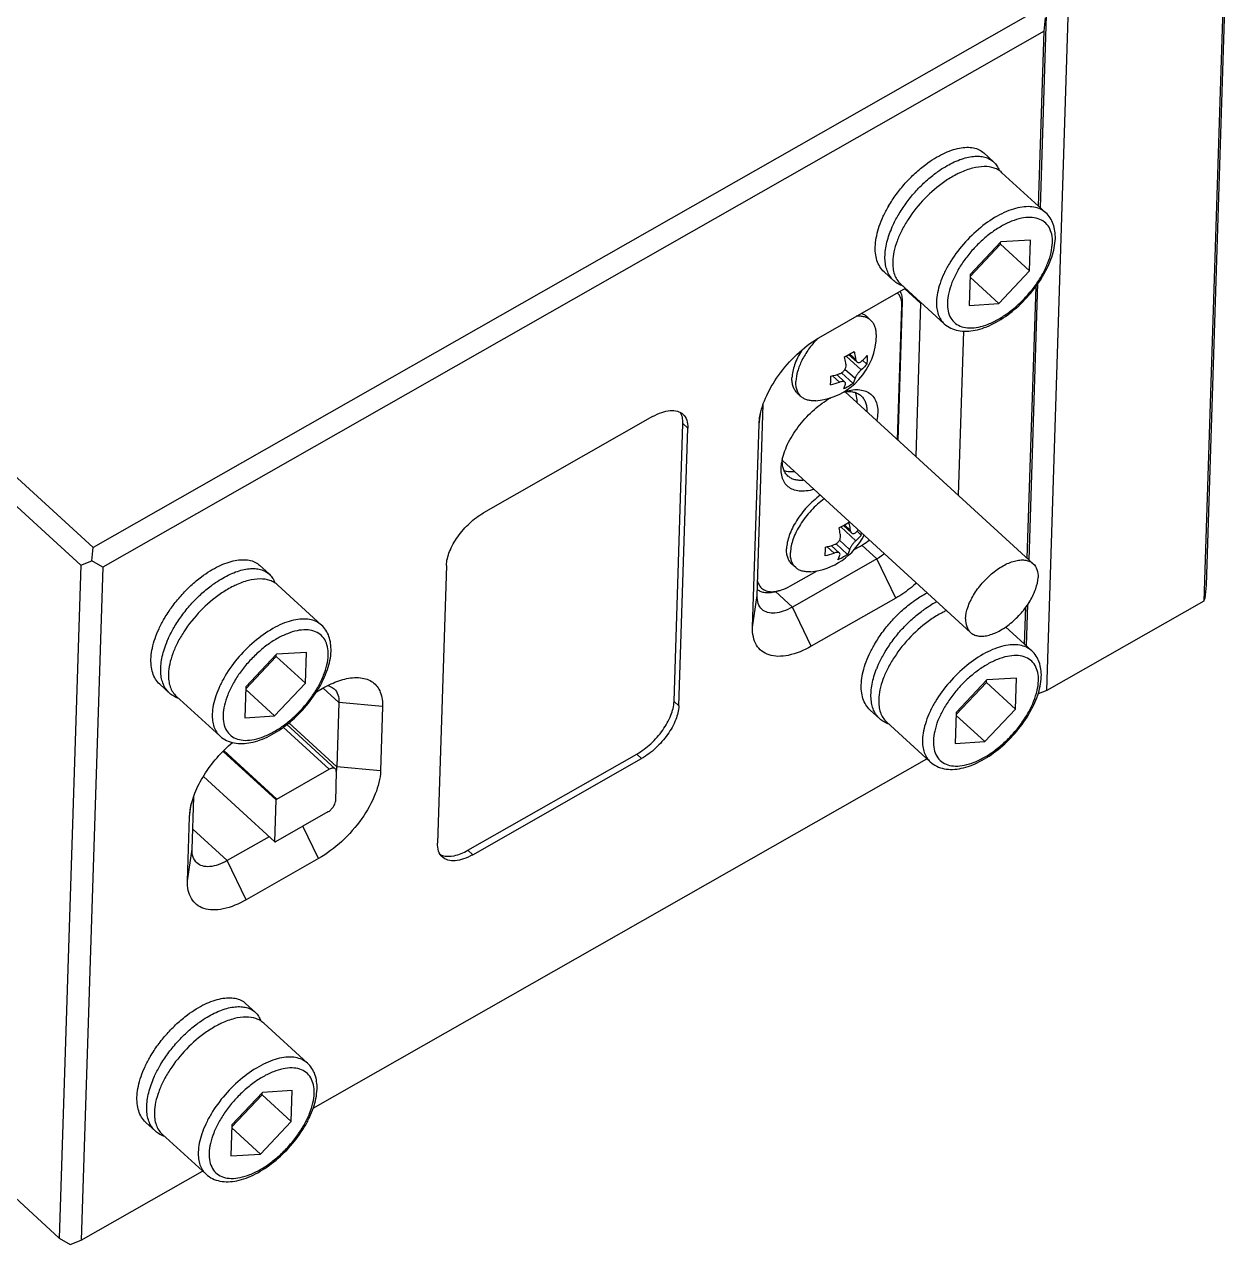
# Model space of a CAD drawing. Header units: millimetres. Extents: x 0 to 549, y 0 to 190.
# Drawn here: x 397.07 to 416.47, y 68.35 to 88.02 of the extents above; entities that cross this region are included whole.
import ezdxf

# ---------------------------------------------------------------- set-up
doc = ezdxf.new("R2010")
doc.units = ezdxf.units.MM
doc.layers.add('02___PRT_ALL_AXES', color=7, linetype='Continuous')

msp = doc.modelspace()

# ---------------------------------------------------------------- linework, layer by layer
at = {"color": 7, "linetype": 'Continuous'}
for p, q in [((416.469, 89.826), (416.122, 78.977)), ((416.431, 89.572), (416.084, 78.722)), ((413.361, 88.226), (398.184, 79.586)), ((413.451, 85.062), (413.55, 88.164)), ((413.512, 87.91), (413.534, 88.123)), ((413.554, 77.282), (413.901, 88.132)), ((413.512, 87.91), (398.336, 79.27)), ((413.422, 85.088), (413.512, 87.91)), ((391.046, 86.112), (398.184, 79.586)), ((412.697, 85.801), (412.541, 85.945)), ((390.846, 85.829), (397.984, 79.303)), ((412.319, 83.956), (412.807, 84.474)), ((412.815, 84.512), (412.32, 83.987)), ((412.807, 84.474), (412.808, 84.505)), ((413.277, 84.043), (412.807, 84.474)), ((413.293, 84.54), (412.815, 84.512)), ((413.277, 84.043), (413.293, 84.54)), ((410.932, 84.028), (411.089, 83.885)), ((412.32, 83.987), (412.304, 83.489)), ((412.783, 83.518), (413.277, 84.043)), ((412.783, 83.518), (412.319, 83.942)), ((413.24, 79.412), (413.381, 83.794)), ((413.269, 79.386), (413.412, 83.84)), ((409.916, 82.989), (411.278, 83.764)), ((411.521, 83.522), (411.265, 83.756)), ((411.15, 81.324), (411.219, 83.482)), ((411.157, 81.317), (411.228, 83.545)), ((411.219, 83.482), (411.228, 83.545)), ((411.521, 83.522), (411.442, 81.056)), ((411.543, 83.52), (411.521, 83.522)), ((412.304, 83.489), (412.783, 83.518)), ((412.211, 83.073), (412.127, 80.43)), ((410.563, 82.45), (410.32, 82.672)), ((410.493, 82.576), (410.363, 82.694)), ((410.473, 82.619), (410.38, 82.704)), ((410.585, 82.604), (410.652, 82.542)), ((410.245, 82.402), (410.432, 82.231)), ((410.463, 82.309), (410.301, 82.457)), ((410.213, 82.251), (410.1, 82.354)), ((410.301, 82.251), (410.168, 82.372)), ((408.887, 78.81), (408.985, 81.89)), ((407.201, 81.696), (404.477, 80.146)), ((408.916, 81.574), (408.946, 81.779)), ((408.916, 81.574), (408.926, 81.679)), ((407.546, 77.106), (407.689, 81.584)), ((407.625, 77.035), (407.768, 81.512)), ((407.768, 81.512), (407.689, 81.584)), ((408.811, 78.302), (408.916, 81.574)), ((410.475, 79.695), (410.232, 79.917)), ((410.404, 79.821), (410.275, 79.939)), ((410.385, 79.863), (410.292, 79.949)), ((410.497, 79.848), (410.564, 79.787)), ((410.157, 79.646), (410.344, 79.475)), ((410.375, 79.553), (410.213, 79.702)), ((398.163, 79.373), (398.184, 79.586)), ((410.125, 79.495), (410.012, 79.599)), ((410.213, 79.496), (410.08, 79.617)), ((410.449, 79.552), (410.55, 79.61)), ((410.816, 79.401), (410.572, 79.624)), ((397.984, 79.303), (397.637, 68.454)), ((397.984, 79.303), (398.163, 79.373)), ((398.336, 79.27), (397.988, 68.421)), ((398.336, 79.27), (398.163, 79.373)), ((401.023, 79.155), (400.866, 79.299)), ((403.876, 79.297), (403.733, 74.819)), ((410.816, 79.401), (409.454, 78.626)), ((411.119, 78.77), (410.816, 79.401)), ((409.422, 78.967), (409.852, 79.212)), ((409.231, 78.888), (409.174, 78.874)), ((409.454, 78.626), (409.18, 78.876)), ((416.122, 78.977), (416.1, 78.763)), ((408.811, 78.302), (408.887, 78.81)), ((411.119, 78.77), (409.757, 77.995)), ((413.225, 78.001), (413.246, 78.668)), ((416.084, 78.722), (413.554, 77.282)), ((416.084, 78.722), (416.1, 78.763)), ((409.757, 77.995), (409.454, 78.626)), ((413.196, 78.027), (413.215, 78.623)), ((401.619, 77.894), (401.14, 77.866)), ((401.603, 77.397), (401.619, 77.894)), ((400.645, 77.309), (401.132, 77.827)), ((401.14, 77.866), (400.646, 77.34)), ((401.132, 77.827), (401.133, 77.858)), ((401.603, 77.397), (401.132, 77.827)), ((399.258, 77.382), (399.414, 77.238)), ((400.646, 77.34), (400.63, 76.843)), ((401.108, 76.872), (400.644, 77.296)), ((401.108, 76.872), (401.603, 77.397)), ((401.781, 77.258), (401.903, 77.328)), ((402.145, 77.086), (401.889, 77.32)), ((412.093, 76.895), (412.581, 77.413)), ((412.589, 77.451), (412.094, 76.926)), ((412.581, 77.413), (412.582, 77.444)), ((413.051, 76.983), (412.581, 77.413)), ((413.067, 77.48), (412.589, 77.451)), ((413.051, 76.983), (413.067, 77.48)), ((407.625, 77.035), (407.546, 77.106)), ((413.554, 77.282), (413.413, 77.227)), ((402.145, 77.086), (402.112, 76.053)), ((402.848, 77.021), (402.145, 77.086)), ((402.848, 77.021), (402.815, 75.987)), ((410.706, 76.967), (410.863, 76.824)), ((412.094, 76.926), (412.078, 76.429)), ((412.557, 76.457), (413.051, 76.983)), ((400.63, 76.843), (401.108, 76.872)), ((401.306, 76.734), (402.086, 76.02)), ((402.112, 76.053), (401.338, 76.761)), ((412.557, 76.457), (412.093, 76.881)), ((401.247, 76.691), (401.989, 76.013)), ((400.288, 76.312), (401.142, 75.531)), ((412.078, 76.429), (412.557, 76.457)), ((400.276, 76.3), (401.132, 75.517)), ((401.731, 70.551), (411.621, 76.182)), ((404.222, 74.707), (406.946, 76.257)), ((404.3, 74.635), (407.024, 76.186)), ((407.024, 76.186), (406.946, 76.257)), ((401.142, 75.531), (401.989, 76.013)), ((402.102, 75.976), (402.087, 75.494)), ((402.815, 75.987), (402.112, 76.053)), ((401.109, 74.844), (399.959, 75.896)), ((401.111, 74.845), (399.96, 75.897)), ((399.777, 74.724), (399.804, 75.565)), ((401.111, 74.845), (401.132, 75.517)), ((399.735, 75.248), (399.765, 75.453)), ((399.735, 75.248), (399.745, 75.353)), ((401.966, 75.324), (401.12, 74.842)), ((399.702, 74.215), (399.735, 75.248)), ((397.637, 68.454), (390.499, 74.98)), ((400.345, 74.539), (399.788, 75.048)), ((401.815, 74.573), (401.564, 75.095)), ((401.021, 74.924), (400.345, 74.539)), ((401.118, 74.841), (401.12, 74.842)), ((399.702, 74.215), (399.777, 74.724)), ((400.647, 73.908), (400.345, 74.539)), ((401.815, 74.573), (400.647, 73.908)), ((404.3, 74.635), (404.222, 74.707)), ((400.797, 72.094), (400.64, 72.238)), ((400.914, 70.805), (400.42, 70.28)), ((400.906, 70.767), (400.907, 70.798)), ((401.393, 70.834), (400.914, 70.805)), ((401.377, 70.336), (401.393, 70.834)), ((400.419, 70.249), (400.906, 70.767)), ((401.377, 70.336), (400.906, 70.767)), ((399.032, 70.321), (399.189, 70.178)), ((400.42, 70.28), (400.404, 69.783)), ((400.882, 69.811), (400.418, 70.235)), ((400.882, 69.811), (401.377, 70.336)), ((400.404, 69.783), (400.882, 69.811)), ((397.988, 68.421), (399.946, 69.536)), ((397.637, 68.454), (397.81, 68.351)), ((397.81, 68.351), (397.988, 68.421))]:
    msp.add_line(p, q, dxfattribs=at)
for centre, radius, start, end in [((412.808, 84.036), 2.087, 149.7409, 149.8691), ((412.965, 83.893), 2.087, 149.7409, 149.8691), ((412.58, 84.08), 1.659, 157.7548, 158.3463), ((411.078, 83.537), 0.443, 358.1484, 1.0257), ((409.789, 83.469), 1.29, 282.5247, 289.1993), ((409.788, 83.625), 1.309, 282.571, 289.1529), ((410.102, 80.826), 0.831, 167.3378, 171.2745), ((409.923, 80.463), 0.841, 311.443, 315.0272), ((409.948, 79.869), 0.622, 352.379, 355.7328), ((409.701, 80.714), 1.29, 282.5247, 289.1993), ((409.7, 80.869), 1.309, 282.571, 289.1529), ((412.511, 77.294), 1.595, 117.1803, 120.8589), ((401.133, 77.39), 2.087, 149.7409, 149.8691), ((401.29, 77.247), 2.087, 149.7409, 149.8691), ((400.906, 77.434), 1.659, 157.7548, 158.3463), ((412.582, 76.975), 2.087, 149.7409, 149.8691), ((412.739, 76.832), 2.087, 149.7409, 149.8691), ((412.354, 77.019), 1.659, 157.7548, 158.3463), ((401.51, 76.082), 0.604, 350.1789, 351.1875), ((401.551, 76.076), 0.562, 351.1628, 354.2203), ((401.617, 76.069), 0.495, 354.203, 358.1208), ((400.907, 70.329), 2.087, 149.7409, 149.8691), ((401.064, 70.186), 2.087, 149.7409, 149.8691), ((400.68, 70.373), 1.659, 157.7548, 158.3463)]:
    msp.add_arc(centre, radius, start, end, dxfattribs=at)
for points, knots in [([(411.604, 85.761), (411.649, 85.795), (411.739, 85.856), (411.877, 85.932), (412.011, 85.989), (412.14, 86.025), (412.26, 86.039), (412.369, 86.032), (412.464, 86.001), (412.518, 85.965), (412.541, 85.945)], [0, 0, 0, 0, 0.164259, 0.318723, 0.46162, 0.591808, 0.709025, 0.814198, 0.909799, 1, 1, 1, 1]), ([(411.005, 85.088), (411.043, 85.153), (411.126, 85.28), (411.27, 85.458), (411.429, 85.62), (411.545, 85.717), (411.604, 85.761)], [0, 0, 0, 0, 0.249292, 0.503169, 0.755454, 1, 1, 1, 1]), ([(411.919, 85.724), (411.994, 85.768), (412.107, 85.825), (412.262, 85.873), (412.367, 85.892), (412.466, 85.894), (412.555, 85.881), (412.633, 85.85), (412.678, 85.819), (412.697, 85.801)], [0, 0, 0, 0, 0.313349, 0.453571, 0.582025, 0.69906, 0.805956, 0.905102, 1, 1, 1, 1]), ([(412.697, 85.801), (412.718, 85.783), (412.754, 85.739), (412.778, 85.688), (412.788, 85.661)], [0, 0, 0, 0, 0.488237, 1, 1, 1, 1]), ([(411.162, 84.945), (411.2, 85.01), (411.283, 85.137), (411.427, 85.315), (411.586, 85.477), (411.702, 85.573), (411.761, 85.618)], [0, 0, 0, 0, 0.249292, 0.503169, 0.755454, 1, 1, 1, 1]), ([(411.761, 85.618), (411.774, 85.627), (411.825, 85.665), (411.878, 85.7), (411.919, 85.724)], [0, 0, 0, 0, 0.255706, 1, 1, 1, 1]), ([(410.932, 84.028), (410.906, 84.052), (410.859, 84.109), (410.812, 84.214), (410.788, 84.335), (410.788, 84.47), (410.81, 84.616), (410.853, 84.769), (410.918, 84.928), (410.972, 85.032), (411.002, 85.084)], [0, 0, 0, 0, 0.094029, 0.192871, 0.30029, 0.418533, 0.5484, 0.689533, 0.840693, 1, 1, 1, 1]), ([(413.538, 84.982), (413.513, 85.005), (413.452, 85.045), (413.343, 85.077), (413.219, 85.083), (413.083, 85.063), (412.938, 85.017), (412.731, 84.922), (412.476, 84.748), (412.203, 84.482), (412.013, 84.223), (411.897, 84.006), (411.832, 83.848), (411.791, 83.697), (411.778, 83.597), (411.777, 83.549)], [0, 0, 0, 0, 0.040308, 0.083187, 0.13056, 0.183466, 0.242168, 0.306333, 0.44755, 0.598218, 0.74718, 0.817652, 0.883812, 0.944767, 1, 1, 1, 1]), ([(413.692, 84.565), (413.693, 84.605), (413.689, 84.684), (413.663, 84.798), (413.614, 84.9), (413.565, 84.957), (413.538, 84.982)], [0, 0, 0, 0, 0.264527, 0.516323, 0.760032, 1, 1, 1, 1]), ([(411.044, 84.708), (411.052, 84.728), (411.087, 84.807), (411.126, 84.884), (411.159, 84.94)], [0, 0, 0, 0, 0.243317, 1, 1, 1, 1]), ([(413.645, 84.497), (413.647, 84.543), (413.641, 84.63), (413.598, 84.748), (413.52, 84.838), (413.412, 84.893), (413.283, 84.911), (413.137, 84.895), (412.98, 84.845), (412.816, 84.765), (412.652, 84.657), (412.493, 84.524), (412.346, 84.373), (412.215, 84.208), (412.107, 84.036), (412.024, 83.863), (411.97, 83.696), (411.954, 83.585), (411.952, 83.533)], [0, 0, 0, 0, 0.051525, 0.096997, 0.13928, 0.182372, 0.229963, 0.284273, 0.34597, 0.414567, 0.488795, 0.566876, 0.64673, 0.726151, 0.80296, 0.875175, 0.941187, 1, 1, 1, 1]), ([(411.089, 83.885), (411.068, 83.904), (411.029, 83.948), (410.986, 84.027), (410.958, 84.118), (410.944, 84.219), (410.946, 84.329), (410.968, 84.49), (411.006, 84.612), (411.038, 84.692)], [0, 0, 0, 0, 0.10001, 0.203415, 0.313101, 0.431147, 0.558767, 0.696397, 1, 1, 1, 1]), ([(411.902, 83.192), (411.933, 83.164), (412.004, 83.116), (412.128, 83.076), (412.263, 83.067), (412.405, 83.085), (412.552, 83.128), (412.757, 83.219), (413.007, 83.386), (413.273, 83.643), (413.458, 83.893), (413.572, 84.105), (413.654, 84.306), (413.688, 84.463), (413.692, 84.565)], [0, 0, 0, 0, 0.048137, 0.09728, 0.148574, 0.203171, 0.2618, 0.324643, 0.461086, 0.60595, 0.749589, 0.818039, 0.882931, 1, 1, 1, 1]), ([(411.952, 83.533), (411.951, 83.487), (411.957, 83.4), (412, 83.282), (412.078, 83.192), (412.185, 83.137), (412.315, 83.119), (412.46, 83.135), (412.617, 83.184), (412.781, 83.265), (412.945, 83.373), (413.104, 83.506), (413.251, 83.657), (413.382, 83.822), (413.491, 83.994), (413.573, 84.167), (413.627, 84.334), (413.643, 84.445), (413.645, 84.497)], [0, 0, 0, 0, 0.051525, 0.096997, 0.13928, 0.182372, 0.229963, 0.284273, 0.34597, 0.414567, 0.488795, 0.566876, 0.64673, 0.726151, 0.80296, 0.875175, 0.941187, 1, 1, 1, 1]), ([(411.236, 83.799), (411.209, 83.808), (411.156, 83.832), (411.11, 83.866), (411.089, 83.885)], [0, 0, 0, 0, 0.508075, 1, 1, 1, 1]), ([(411.219, 83.482), (411.219, 83.503), (411.218, 83.543), (411.205, 83.601), (411.182, 83.651), (411.159, 83.678), (411.147, 83.69)], [0, 0, 0, 0, 0.280589, 0.536802, 0.773823, 1, 1, 1, 1]), ([(411.228, 83.545), (411.229, 83.576), (411.225, 83.635), (411.206, 83.692), (411.193, 83.716)], [0, 0, 0, 0, 0.529953, 1, 1, 1, 1]), ([(411.777, 83.549), (411.775, 83.513), (411.778, 83.443), (411.801, 83.344), (411.841, 83.259), (411.88, 83.212), (411.902, 83.192)], [0, 0, 0, 0, 0.28084, 0.536925, 0.77377, 1, 1, 1, 1]), ([(408.926, 81.679), (408.945, 81.802), (409.034, 82.06), (409.256, 82.417), (409.554, 82.741), (409.792, 82.918), (409.916, 82.989)], [0, 0, 0, 0, 0.221675, 0.477333, 0.745106, 1, 1, 1, 1]), ([(410.293, 82.659), (410.307, 82.665), (410.361, 82.691), (410.412, 82.722), (410.449, 82.747)], [0, 0, 0, 0, 0.255542, 1, 1, 1, 1]), ([(410.318, 82.53), (410.316, 82.54), (410.31, 82.584), (410.301, 82.626), (410.293, 82.659)], [0, 0, 0, 0, 0.242309, 1, 1, 1, 1]), ([(410.449, 82.747), (410.451, 82.736), (410.461, 82.694), (410.469, 82.651), (410.473, 82.619)], [0, 0, 0, 0, 0.257557, 1, 1, 1, 1]), ([(410.473, 82.619), (410.474, 82.614), (410.477, 82.599), (410.484, 82.584), (410.493, 82.576)], [0, 0, 0, 0, 0.284194, 1, 1, 1, 1]), ([(410.568, 82.588), (410.576, 82.595), (410.607, 82.624), (410.637, 82.655), (410.657, 82.68)], [0, 0, 0, 0, 0.254623, 1, 1, 1, 1]), ([(410.658, 82.608), (410.658, 82.602), (410.657, 82.58), (410.655, 82.558), (410.652, 82.542)], [0, 0, 0, 0, 0.257921, 1, 1, 1, 1]), ([(410.657, 82.68), (410.657, 82.674), (410.658, 82.65), (410.658, 82.626), (410.658, 82.608)], [0, 0, 0, 0, 0.257172, 1, 1, 1, 1]), ([(410.218, 82.388), (410.233, 82.394), (410.262, 82.41), (410.296, 82.444), (410.317, 82.486), (410.32, 82.516), (410.318, 82.53)], [0, 0, 0, 0, 0.259604, 0.524049, 0.774704, 1, 1, 1, 1]), ([(410.563, 82.45), (410.552, 82.44), (410.53, 82.417), (410.501, 82.381), (410.481, 82.349), (410.469, 82.325), (410.465, 82.314), (410.463, 82.309)], [0, 0, 0, 0, 0.260042, 0.540954, 0.8, 0.909139, 1, 1, 1, 1]), ([(410.493, 82.576), (410.497, 82.572), (410.508, 82.565), (410.528, 82.565), (410.549, 82.573), (410.562, 82.582), (410.568, 82.588)], [0, 0, 0, 0, 0.216301, 0.440679, 0.698885, 1, 1, 1, 1]), ([(410.652, 82.542), (410.646, 82.534), (410.618, 82.501), (410.588, 82.471), (410.563, 82.45)], [0, 0, 0, 0, 0.245635, 1, 1, 1, 1]), ([(410.069, 82.21), (410.069, 82.215), (410.072, 82.237), (410.073, 82.259), (410.074, 82.276)], [0, 0, 0, 0, 0.242164, 1, 1, 1, 1]), ([(410.074, 82.276), (410.074, 82.281), (410.075, 82.305), (410.074, 82.329), (410.073, 82.347)], [0, 0, 0, 0, 0.242845, 1, 1, 1, 1]), ([(410.301, 82.251), (410.297, 82.255), (410.285, 82.26), (410.265, 82.262), (410.24, 82.259), (410.222, 82.254), (410.213, 82.251)], [0, 0, 0, 0, 0.179136, 0.405696, 0.682534, 1, 1, 1, 1]), ([(410.432, 82.231), (410.42, 82.222), (410.371, 82.189), (410.318, 82.161), (410.277, 82.142)], [0, 0, 0, 0, 0.24459, 1, 1, 1, 1]), ([(410.277, 82.142), (410.28, 82.148), (410.292, 82.173), (410.302, 82.199), (410.308, 82.22)], [0, 0, 0, 0, 0.238348, 1, 1, 1, 1]), ([(410.308, 82.22), (410.309, 82.226), (410.31, 82.235), (410.306, 82.245), (410.303, 82.249), (410.301, 82.251)], [0, 0, 0, 0, 0.529654, 0.764513, 1, 1, 1, 1]), ([(410.463, 82.309), (410.461, 82.302), (410.453, 82.275), (410.442, 82.249), (410.432, 82.231)], [0, 0, 0, 0, 0.26253, 1, 1, 1, 1]), ([(410.28, 82.094), (410.285, 82.096), (410.305, 82.102), (410.325, 82.108), (410.34, 82.111)], [0, 0, 0, 0, 0.254739, 1, 1, 1, 1]), ([(410.28, 82.094), (410.308, 82.098), (410.362, 82.103), (410.439, 82.095), (410.508, 82.071), (410.546, 82.045), (410.563, 82.029)], [0, 0, 0, 0, 0.283154, 0.539835, 0.775725, 1, 1, 1, 1]), ([(410.34, 82.111), (410.38, 82.121), (410.456, 82.134), (410.566, 82.129), (410.661, 82.1), (410.739, 82.044), (410.795, 81.965), (410.826, 81.867), (410.833, 81.754), (410.823, 81.675), (410.814, 81.633)], [0, 0, 0, 0, 0.143334, 0.270695, 0.385245, 0.493017, 0.602013, 0.719849, 0.851729, 1, 1, 1, 1]), ([(410.497, 81.921), (410.497, 81.936), (410.496, 81.991), (410.485, 82.045), (410.469, 82.082)], [0, 0, 0, 0, 0.270022, 1, 1, 1, 1]), ([(410.563, 82.029), (410.578, 82.015), (410.606, 81.982), (410.635, 81.922), (410.651, 81.853), (410.654, 81.804), (410.653, 81.778)], [0, 0, 0, 0, 0.226965, 0.464188, 0.720025, 1, 1, 1, 1]), ([(409.291, 81.008), (409.301, 81.054), (409.33, 81.148), (409.415, 81.339), (409.567, 81.571), (409.797, 81.814), (409.978, 81.947), (410.073, 82.001)], [0, 0, 0, 0, 0.108909, 0.227162, 0.483185, 0.748246, 1, 1, 1, 1]), ([(407.201, 81.696), (407.247, 81.723), (407.339, 81.766), (407.475, 81.798), (407.597, 81.792), (407.665, 81.756), (407.69, 81.733)], [0, 0, 0, 0, 0.310056, 0.577734, 0.803026, 1, 1, 1, 1]), ([(407.674, 81.706), (407.672, 81.712), (407.664, 81.732), (407.654, 81.752), (407.645, 81.766)], [0, 0, 0, 0, 0.257824, 1, 1, 1, 1]), ([(407.689, 81.584), (407.69, 81.595), (407.69, 81.636), (407.683, 81.677), (407.674, 81.706)], [0, 0, 0, 0, 0.266877, 1, 1, 1, 1]), ([(407.69, 81.733), (407.717, 81.708), (407.761, 81.637), (407.769, 81.555), (407.768, 81.512)], [0, 0, 0, 0, 0.462189, 1, 1, 1, 1]), ([(409.8, 80.523), (409.76, 80.511), (409.682, 80.494), (409.568, 80.491), (409.467, 80.513), (409.383, 80.56), (409.321, 80.633), (409.283, 80.726), (409.268, 80.835), (409.274, 80.912), (409.28, 80.952)], [0, 0, 0, 0, 0.148369, 0.280331, 0.398213, 0.507209, 0.614942, 0.729429, 0.856725, 1, 1, 1, 1]), ([(409.382, 80.738), (409.366, 80.753), (409.336, 80.788), (409.307, 80.853), (409.291, 80.928), (409.29, 80.981), (409.292, 81.009)], [0, 0, 0, 0, 0.224833, 0.460997, 0.717502, 1, 1, 1, 1]), ([(409.318, 80.827), (409.33, 80.823), (409.384, 80.809), (409.44, 80.809), (409.482, 80.813)], [0, 0, 0, 0, 0.23261, 1, 1, 1, 1]), ([(409.639, 80.67), (409.613, 80.667), (409.564, 80.665), (409.494, 80.676), (409.432, 80.699), (409.397, 80.724), (409.382, 80.738)], [0, 0, 0, 0, 0.279737, 0.535512, 0.772836, 1, 1, 1, 1]), ([(403.876, 79.297), (403.879, 79.373), (403.923, 79.538), (404.055, 79.77), (404.242, 79.983), (404.396, 80.099), (404.477, 80.146)], [0, 0, 0, 0, 0.212898, 0.467495, 0.739716, 1, 1, 1, 1]), ([(410.205, 79.903), (410.219, 79.91), (410.273, 79.936), (410.324, 79.966), (410.361, 79.992)], [0, 0, 0, 0, 0.255542, 1, 1, 1, 1]), ([(410.229, 79.775), (410.228, 79.785), (410.221, 79.828), (410.213, 79.871), (410.205, 79.903)], [0, 0, 0, 0, 0.242309, 1, 1, 1, 1]), ([(410.361, 79.992), (410.363, 79.981), (410.373, 79.938), (410.381, 79.895), (410.385, 79.863)], [0, 0, 0, 0, 0.257557, 1, 1, 1, 1]), ([(410.385, 79.863), (410.386, 79.859), (410.389, 79.843), (410.396, 79.828), (410.404, 79.821)], [0, 0, 0, 0, 0.284194, 1, 1, 1, 1]), ([(410.129, 79.633), (410.145, 79.638), (410.174, 79.654), (410.208, 79.689), (410.228, 79.731), (410.231, 79.761), (410.229, 79.775)], [0, 0, 0, 0, 0.259604, 0.524049, 0.774704, 1, 1, 1, 1]), ([(410.475, 79.695), (410.464, 79.685), (410.442, 79.662), (410.413, 79.625), (410.392, 79.593), (410.381, 79.569), (410.377, 79.558), (410.375, 79.553)], [0, 0, 0, 0, 0.260042, 0.540954, 0.8, 0.909139, 1, 1, 1, 1]), ([(410.404, 79.821), (410.409, 79.816), (410.42, 79.81), (410.44, 79.81), (410.461, 79.818), (410.473, 79.827), (410.48, 79.832)], [0, 0, 0, 0, 0.216301, 0.440679, 0.698885, 1, 1, 1, 1]), ([(410.564, 79.787), (410.558, 79.778), (410.53, 79.746), (410.499, 79.716), (410.475, 79.695)], [0, 0, 0, 0, 0.245635, 1, 1, 1, 1]), ([(410.55, 79.61), (410.562, 79.617), (410.612, 79.646), (410.659, 79.68), (410.693, 79.707)], [0, 0, 0, 0, 0.242155, 1, 1, 1, 1]), ([(409.98, 79.454), (409.981, 79.46), (409.984, 79.481), (409.985, 79.504), (409.986, 79.52)], [0, 0, 0, 0, 0.242164, 1, 1, 1, 1]), ([(409.986, 79.52), (409.986, 79.526), (409.987, 79.55), (409.986, 79.574), (409.985, 79.592)], [0, 0, 0, 0, 0.242845, 1, 1, 1, 1]), ([(410.213, 79.496), (410.209, 79.499), (410.197, 79.505), (410.176, 79.507), (410.152, 79.503), (410.134, 79.499), (410.125, 79.495)], [0, 0, 0, 0, 0.179136, 0.405696, 0.682534, 1, 1, 1, 1]), ([(410.344, 79.475), (410.332, 79.467), (410.282, 79.434), (410.23, 79.405), (410.188, 79.387)], [0, 0, 0, 0, 0.24459, 1, 1, 1, 1]), ([(410.188, 79.387), (410.192, 79.393), (410.204, 79.418), (410.214, 79.444), (410.22, 79.465)], [0, 0, 0, 0, 0.238348, 1, 1, 1, 1]), ([(410.22, 79.465), (410.221, 79.47), (410.222, 79.479), (410.218, 79.49), (410.215, 79.494), (410.213, 79.496)], [0, 0, 0, 0, 0.529654, 0.764513, 1, 1, 1, 1]), ([(410.375, 79.553), (410.373, 79.546), (410.365, 79.519), (410.354, 79.493), (410.344, 79.475)], [0, 0, 0, 0, 0.26253, 1, 1, 1, 1]), ([(410.938, 79.482), (410.928, 79.475), (410.889, 79.446), (410.847, 79.419), (410.816, 79.401)], [0, 0, 0, 0, 0.256534, 1, 1, 1, 1]), ([(399.929, 79.115), (399.974, 79.148), (400.064, 79.21), (400.202, 79.286), (400.337, 79.343), (400.465, 79.379), (400.585, 79.393), (400.694, 79.386), (400.79, 79.355), (400.843, 79.319), (400.866, 79.299)], [0, 0, 0, 0, 0.164259, 0.318723, 0.46162, 0.591808, 0.709025, 0.814198, 0.909799, 1, 1, 1, 1]), ([(399.33, 78.442), (399.368, 78.507), (399.452, 78.634), (399.596, 78.812), (399.755, 78.974), (399.87, 79.071), (399.929, 79.115)], [0, 0, 0, 0, 0.249292, 0.503169, 0.755454, 1, 1, 1, 1]), ([(400.086, 78.971), (400.099, 78.981), (400.151, 79.019), (400.204, 79.053), (400.245, 79.078)], [0, 0, 0, 0, 0.255706, 1, 1, 1, 1]), ([(400.245, 79.078), (400.319, 79.122), (400.433, 79.179), (400.587, 79.227), (400.693, 79.246), (400.791, 79.248), (400.88, 79.234), (400.959, 79.204), (401.004, 79.173), (401.023, 79.155)], [0, 0, 0, 0, 0.313349, 0.453571, 0.582025, 0.69906, 0.805956, 0.905102, 1, 1, 1, 1]), ([(401.023, 79.155), (401.043, 79.137), (401.08, 79.093), (401.104, 79.042), (401.113, 79.015)], [0, 0, 0, 0, 0.488237, 1, 1, 1, 1]), ([(399.487, 78.298), (399.525, 78.363), (399.609, 78.491), (399.753, 78.669), (399.912, 78.831), (400.027, 78.927), (400.086, 78.971)], [0, 0, 0, 0, 0.249292, 0.503169, 0.755454, 1, 1, 1, 1]), ([(408.889, 78.911), (408.906, 78.897), (408.946, 78.875), (409.015, 78.859), (409.093, 78.858), (409.146, 78.867), (409.174, 78.874)], [0, 0, 0, 0, 0.218424, 0.452824, 0.711872, 1, 1, 1, 1]), ([(408.893, 79.044), (408.9, 79.015), (408.917, 78.975), (408.955, 78.932), (409.001, 78.897), (409.076, 78.873), (409.139, 78.873), (409.172, 78.877)], [0, 0, 0, 0, 0.244574, 0.360433, 0.476232, 0.720394, 1, 1, 1, 1]), ([(409.172, 78.877), (409.177, 78.878), (409.197, 78.881), (409.217, 78.885), (409.231, 78.888)], [0, 0, 0, 0, 0.242813, 1, 1, 1, 1]), ([(409.231, 78.888), (409.247, 78.892), (409.313, 78.912), (409.376, 78.941), (409.422, 78.967)], [0, 0, 0, 0, 0.232518, 1, 1, 1, 1]), ([(411.453, 79.011), (411.426, 78.988), (411.321, 78.899), (411.207, 78.821), (411.119, 78.77)], [0, 0, 0, 0, 0.258478, 1, 1, 1, 1]), ([(408.964, 78.589), (408.937, 78.614), (408.893, 78.686), (408.885, 78.767), (408.887, 78.81)], [0, 0, 0, 0, 0.462185, 1, 1, 1, 1]), ([(410.779, 78.027), (410.817, 78.092), (410.901, 78.22), (411.044, 78.397), (411.203, 78.56), (411.319, 78.656), (411.378, 78.7)], [0, 0, 0, 0, 0.249292, 0.503169, 0.755454, 1, 1, 1, 1]), ([(411.378, 78.7), (411.398, 78.715), (411.478, 78.772), (411.561, 78.823), (411.626, 78.856)], [0, 0, 0, 0, 0.259765, 1, 1, 1, 1]), ([(411.535, 78.557), (411.548, 78.567), (411.599, 78.604), (411.652, 78.639), (411.693, 78.663)], [0, 0, 0, 0, 0.255706, 1, 1, 1, 1]), ([(409.454, 78.626), (409.407, 78.599), (409.316, 78.556), (409.179, 78.524), (409.057, 78.531), (408.99, 78.566), (408.964, 78.589)], [0, 0, 0, 0, 0.310044, 0.577723, 0.803024, 1, 1, 1, 1]), ([(410.936, 77.884), (410.974, 77.949), (411.057, 78.076), (411.201, 78.254), (411.36, 78.416), (411.476, 78.513), (411.535, 78.557)], [0, 0, 0, 0, 0.249292, 0.503169, 0.755454, 1, 1, 1, 1]), ([(399.258, 77.382), (399.231, 77.406), (399.184, 77.463), (399.137, 77.567), (399.114, 77.689), (399.113, 77.824), (399.135, 77.97), (399.179, 78.123), (399.243, 78.282), (399.298, 78.386), (399.328, 78.438)], [0, 0, 0, 0, 0.094029, 0.192871, 0.30029, 0.418533, 0.5484, 0.689533, 0.840693, 1, 1, 1, 1]), ([(399.37, 78.062), (399.378, 78.082), (399.412, 78.161), (399.452, 78.238), (399.485, 78.294)], [0, 0, 0, 0, 0.243317, 1, 1, 1, 1]), ([(401.864, 78.335), (401.838, 78.359), (401.777, 78.399), (401.668, 78.431), (401.544, 78.437), (401.408, 78.417), (401.263, 78.371), (401.057, 78.276), (400.802, 78.101), (400.529, 77.835), (400.339, 77.577), (400.223, 77.36), (400.158, 77.202), (400.116, 77.051), (400.104, 76.951), (400.102, 76.903)], [0, 0, 0, 0, 0.040308, 0.083187, 0.13056, 0.183466, 0.242168, 0.306333, 0.44755, 0.598218, 0.74718, 0.817652, 0.883812, 0.944767, 1, 1, 1, 1]), ([(402.017, 77.918), (402.018, 77.959), (402.015, 78.038), (401.988, 78.152), (401.939, 78.253), (401.891, 78.311), (401.864, 78.335)], [0, 0, 0, 0, 0.264527, 0.516323, 0.760032, 1, 1, 1, 1]), ([(409.757, 77.995), (409.641, 77.929), (409.465, 77.852), (409.228, 77.825), (409.079, 77.846), (408.955, 77.91), (408.866, 78.013), (408.816, 78.149), (408.81, 78.249), (408.811, 78.302)], [0, 0, 0, 0, 0.313648, 0.444762, 0.55967, 0.663715, 0.765796, 0.875609, 1, 1, 1, 1]), ([(401.971, 77.851), (401.972, 77.896), (401.966, 77.983), (401.923, 78.102), (401.845, 78.192), (401.738, 78.247), (401.608, 78.265), (401.463, 78.249), (401.305, 78.199), (401.142, 78.119), (400.978, 78.011), (400.819, 77.878), (400.671, 77.727), (400.541, 77.562), (400.432, 77.39), (400.35, 77.217), (400.296, 77.05), (400.28, 76.939), (400.278, 76.887)], [0, 0, 0, 0, 0.051525, 0.096997, 0.13928, 0.182372, 0.229963, 0.284273, 0.34597, 0.414567, 0.488795, 0.566876, 0.64673, 0.726151, 0.80296, 0.875175, 0.941187, 1, 1, 1, 1]), ([(399.414, 77.238), (399.393, 77.258), (399.355, 77.302), (399.312, 77.381), (399.283, 77.472), (399.27, 77.573), (399.272, 77.683), (399.294, 77.844), (399.332, 77.966), (399.364, 78.046)], [0, 0, 0, 0, 0.10001, 0.203415, 0.313101, 0.431147, 0.558767, 0.696397, 1, 1, 1, 1]), ([(400.228, 76.546), (400.258, 76.518), (400.33, 76.47), (400.454, 76.43), (400.589, 76.421), (400.731, 76.439), (400.878, 76.482), (401.082, 76.573), (401.332, 76.74), (401.599, 76.997), (401.784, 77.247), (401.897, 77.459), (401.98, 77.66), (402.014, 77.817), (402.017, 77.918)], [0, 0, 0, 0, 0.048137, 0.09728, 0.148574, 0.203171, 0.2618, 0.324643, 0.461086, 0.60595, 0.749589, 0.818039, 0.882931, 1, 1, 1, 1]), ([(410.706, 76.967), (410.68, 76.991), (410.633, 77.048), (410.586, 77.153), (410.562, 77.274), (410.562, 77.409), (410.584, 77.555), (410.627, 77.709), (410.692, 77.867), (410.746, 77.971), (410.777, 78.023)], [0, 0, 0, 0, 0.094029, 0.192871, 0.30029, 0.418533, 0.5484, 0.689533, 0.840693, 1, 1, 1, 1]), ([(410.818, 77.648), (410.826, 77.667), (410.861, 77.746), (410.901, 77.823), (410.933, 77.88)], [0, 0, 0, 0, 0.243317, 1, 1, 1, 1]), ([(413.313, 77.921), (413.287, 77.944), (413.226, 77.984), (413.117, 78.017), (412.993, 78.022), (412.857, 78.002), (412.712, 77.957), (412.505, 77.861), (412.25, 77.687), (411.977, 77.421), (411.788, 77.163), (411.671, 76.946), (411.607, 76.788), (411.565, 76.636), (411.552, 76.536), (411.551, 76.489)], [0, 0, 0, 0, 0.040308, 0.083187, 0.13056, 0.183466, 0.242168, 0.306333, 0.44755, 0.598218, 0.74718, 0.817652, 0.883812, 0.944767, 1, 1, 1, 1]), ([(413.466, 77.504), (413.467, 77.544), (413.464, 77.623), (413.437, 77.737), (413.388, 77.839), (413.34, 77.896), (413.313, 77.921)], [0, 0, 0, 0, 0.264527, 0.516323, 0.760032, 1, 1, 1, 1]), ([(400.278, 76.887), (400.276, 76.841), (400.282, 76.754), (400.325, 76.636), (400.403, 76.546), (400.511, 76.491), (400.64, 76.472), (400.786, 76.489), (400.943, 76.538), (401.107, 76.619), (401.271, 76.727), (401.43, 76.86), (401.577, 77.011), (401.707, 77.176), (401.816, 77.348), (401.899, 77.521), (401.953, 77.688), (401.969, 77.798), (401.971, 77.851)], [0, 0, 0, 0, 0.051525, 0.096997, 0.13928, 0.182372, 0.229963, 0.284273, 0.34597, 0.414567, 0.488795, 0.566876, 0.64673, 0.726151, 0.80296, 0.875175, 0.941187, 1, 1, 1, 1]), ([(413.419, 77.436), (413.421, 77.482), (413.415, 77.569), (413.372, 77.687), (413.294, 77.777), (413.186, 77.832), (413.057, 77.851), (412.911, 77.834), (412.754, 77.785), (412.59, 77.704), (412.426, 77.596), (412.267, 77.464), (412.12, 77.312), (411.99, 77.147), (411.881, 76.975), (411.798, 76.802), (411.744, 76.635), (411.728, 76.525), (411.726, 76.472)], [0, 0, 0, 0, 0.051525, 0.096997, 0.13928, 0.182372, 0.229963, 0.284273, 0.34597, 0.414567, 0.488795, 0.566876, 0.64673, 0.726151, 0.80296, 0.875175, 0.941187, 1, 1, 1, 1]), ([(402.237, 77.466), (402.32, 77.487), (402.444, 77.501), (402.598, 77.467), (402.691, 77.418), (402.765, 77.346), (402.837, 77.216), (402.851, 77.099), (402.848, 77.021)], [0, 0, 0, 0, 0.28125, 0.402579, 0.515495, 0.625893, 0.740276, 1, 1, 1, 1]), ([(410.863, 76.824), (410.842, 76.843), (410.803, 76.887), (410.76, 76.967), (410.732, 77.057), (410.719, 77.158), (410.72, 77.268), (410.742, 77.43), (410.78, 77.551), (410.812, 77.632)], [0, 0, 0, 0, 0.10001, 0.203415, 0.313101, 0.431147, 0.558767, 0.696397, 1, 1, 1, 1]), ([(411.676, 76.131), (411.707, 76.103), (411.778, 76.055), (411.902, 76.015), (412.037, 76.006), (412.179, 76.024), (412.326, 76.068), (412.531, 76.159), (412.781, 76.326), (413.047, 76.582), (413.232, 76.833), (413.346, 77.045), (413.428, 77.245), (413.462, 77.402), (413.466, 77.504)], [0, 0, 0, 0, 0.048137, 0.09728, 0.148574, 0.203171, 0.2618, 0.324643, 0.461086, 0.60595, 0.749589, 0.818039, 0.882931, 1, 1, 1, 1]), ([(401.903, 77.328), (401.931, 77.344), (402.038, 77.401), (402.151, 77.445), (402.237, 77.466)], [0, 0, 0, 0, 0.267011, 1, 1, 1, 1]), ([(401.966, 77.36), (401.976, 77.357), (402.012, 77.346), (402.047, 77.326), (402.068, 77.307)], [0, 0, 0, 0, 0.261516, 1, 1, 1, 1]), ([(402.068, 77.307), (402.095, 77.282), (402.139, 77.211), (402.147, 77.129), (402.145, 77.086)], [0, 0, 0, 0, 0.462185, 1, 1, 1, 1]), ([(411.726, 76.472), (411.725, 76.427), (411.731, 76.34), (411.774, 76.221), (411.852, 76.131), (411.959, 76.076), (412.089, 76.058), (412.234, 76.074), (412.392, 76.124), (412.555, 76.204), (412.719, 76.313), (412.878, 76.445), (413.026, 76.596), (413.156, 76.761), (413.265, 76.933), (413.347, 77.106), (413.401, 77.273), (413.418, 77.384), (413.419, 77.436)], [0, 0, 0, 0, 0.051525, 0.096997, 0.13928, 0.182372, 0.229963, 0.284273, 0.34597, 0.414567, 0.488795, 0.566876, 0.64673, 0.726151, 0.80296, 0.875175, 0.941187, 1, 1, 1, 1]), ([(399.562, 77.153), (399.534, 77.162), (399.482, 77.185), (399.435, 77.219), (399.414, 77.238)], [0, 0, 0, 0, 0.508075, 1, 1, 1, 1]), ([(406.946, 76.257), (407.027, 76.303), (407.18, 76.42), (407.368, 76.633), (407.5, 76.864), (407.544, 77.03), (407.546, 77.106)], [0, 0, 0, 0, 0.260284, 0.532505, 0.787102, 1, 1, 1, 1]), ([(400.102, 76.903), (400.101, 76.867), (400.104, 76.797), (400.126, 76.698), (400.167, 76.612), (400.206, 76.566), (400.228, 76.546)], [0, 0, 0, 0, 0.28084, 0.536925, 0.77377, 1, 1, 1, 1]), ([(407.625, 77.035), (407.622, 76.958), (407.578, 76.793), (407.446, 76.561), (407.259, 76.348), (407.105, 76.232), (407.024, 76.186)], [0, 0, 0, 0, 0.212898, 0.467495, 0.739716, 1, 1, 1, 1]), ([(411.011, 76.739), (410.983, 76.748), (410.93, 76.771), (410.884, 76.805), (410.863, 76.824)], [0, 0, 0, 0, 0.508075, 1, 1, 1, 1]), ([(399.745, 75.353), (399.76, 75.447), (399.819, 75.644), (400.022, 76.031), (400.251, 76.294), (400.428, 76.445)], [0, 0, 0, 0, 0.218483, 0.466662, 1, 1, 1, 1]), ([(411.551, 76.489), (411.55, 76.452), (411.552, 76.382), (411.575, 76.283), (411.615, 76.198), (411.654, 76.151), (411.676, 76.131)], [0, 0, 0, 0, 0.28084, 0.536925, 0.77377, 1, 1, 1, 1]), ([(402.815, 75.987), (402.811, 75.86), (402.738, 75.584), (402.518, 75.198), (402.206, 74.843), (401.95, 74.649), (401.815, 74.573)], [0, 0, 0, 0, 0.212886, 0.467496, 0.739729, 1, 1, 1, 1]), ([(402.086, 76.02), (402.081, 76.025), (402.068, 76.032), (402.043, 76.033), (402.016, 76.027), (401.998, 76.018), (401.989, 76.013)], [0, 0, 0, 0, 0.196973, 0.422281, 0.689947, 1, 1, 1, 1]), ([(402.102, 75.976), (402.102, 75.985), (402.101, 76.001), (402.092, 76.015), (402.086, 76.02)], [0, 0, 0, 0, 0.537795, 1, 1, 1, 1]), ([(401.142, 75.531), (401.139, 75.53), (401.135, 75.525), (401.132, 75.52), (401.132, 75.517)], [0, 0, 0, 0, 0.533514, 1, 1, 1, 1]), ([(401.966, 75.324), (401.983, 75.333), (402.013, 75.357), (402.051, 75.399), (402.077, 75.446), (402.086, 75.479), (402.087, 75.494)], [0, 0, 0, 0, 0.260264, 0.532505, 0.78712, 1, 1, 1, 1]), ([(401.111, 74.845), (401.111, 74.845), (401.111, 74.844), (401.111, 74.842), (401.112, 74.842)], [0, 0, 0, 0, 0.284513, 1, 1, 1, 1]), ([(401.112, 74.842), (401.112, 74.841), (401.114, 74.84), (401.117, 74.841), (401.118, 74.841)], [0, 0, 0, 0, 0.211494, 1, 1, 1, 1]), ([(403.811, 74.598), (403.783, 74.623), (403.74, 74.695), (403.732, 74.776), (403.733, 74.819)], [0, 0, 0, 0, 0.462189, 1, 1, 1, 1]), ([(399.855, 74.502), (399.828, 74.527), (399.784, 74.599), (399.776, 74.68), (399.777, 74.724)], [0, 0, 0, 0, 0.462185, 1, 1, 1, 1]), ([(400.345, 74.539), (400.298, 74.513), (400.207, 74.47), (400.07, 74.437), (399.948, 74.444), (399.88, 74.479), (399.855, 74.502)], [0, 0, 0, 0, 0.310044, 0.577723, 0.803024, 1, 1, 1, 1]), ([(404.3, 74.635), (404.253, 74.608), (404.162, 74.565), (404.025, 74.533), (403.904, 74.539), (403.836, 74.575), (403.811, 74.598)], [0, 0, 0, 0, 0.310056, 0.577734, 0.803026, 1, 1, 1, 1]), ([(403.814, 74.623), (403.873, 74.604), (404.022, 74.609), (404.153, 74.667), (404.222, 74.707)], [0, 0, 0, 0, 0.437539, 1, 1, 1, 1]), ([(400.647, 73.908), (400.532, 73.842), (400.355, 73.765), (400.119, 73.739), (399.97, 73.76), (399.846, 73.823), (399.757, 73.927), (399.707, 74.063), (399.7, 74.163), (399.702, 74.215)], [0, 0, 0, 0, 0.313648, 0.444762, 0.55967, 0.663715, 0.765796, 0.875609, 1, 1, 1, 1]), ([(399.704, 72.054), (399.748, 72.088), (399.838, 72.149), (399.976, 72.226), (400.111, 72.282), (400.239, 72.318), (400.359, 72.333), (400.468, 72.325), (400.564, 72.295), (400.617, 72.259), (400.64, 72.238)], [0, 0, 0, 0, 0.164259, 0.318723, 0.46162, 0.591808, 0.709025, 0.814198, 0.909799, 1, 1, 1, 1]), ([(400.019, 72.017), (400.093, 72.062), (400.207, 72.118), (400.361, 72.166), (400.467, 72.185), (400.565, 72.188), (400.654, 72.174), (400.733, 72.144), (400.778, 72.112), (400.797, 72.094)], [0, 0, 0, 0, 0.313349, 0.453571, 0.582025, 0.69906, 0.805956, 0.905102, 1, 1, 1, 1]), ([(399.104, 71.381), (399.142, 71.446), (399.226, 71.573), (399.37, 71.751), (399.529, 71.913), (399.644, 72.01), (399.704, 72.054)], [0, 0, 0, 0, 0.249292, 0.503169, 0.755454, 1, 1, 1, 1]), ([(399.86, 71.911), (399.873, 71.92), (399.925, 71.958), (399.978, 71.993), (400.019, 72.017)], [0, 0, 0, 0, 0.255706, 1, 1, 1, 1]), ([(400.797, 72.094), (400.817, 72.076), (400.854, 72.032), (400.878, 71.981), (400.887, 71.954)], [0, 0, 0, 0, 0.488237, 1, 1, 1, 1]), ([(399.261, 71.238), (399.299, 71.303), (399.383, 71.43), (399.527, 71.608), (399.686, 71.77), (399.801, 71.867), (399.86, 71.911)], [0, 0, 0, 0, 0.249292, 0.503169, 0.755454, 1, 1, 1, 1]), ([(399.032, 70.321), (399.005, 70.345), (398.958, 70.402), (398.912, 70.507), (398.888, 70.628), (398.887, 70.763), (398.909, 70.909), (398.953, 71.063), (399.017, 71.221), (399.072, 71.325), (399.102, 71.377)], [0, 0, 0, 0, 0.094029, 0.192871, 0.30029, 0.418533, 0.5484, 0.689533, 0.840693, 1, 1, 1, 1]), ([(399.144, 71.001), (399.152, 71.021), (399.186, 71.1), (399.226, 71.177), (399.259, 71.234)], [0, 0, 0, 0, 0.243317, 1, 1, 1, 1]), ([(401.638, 71.275), (401.612, 71.298), (401.552, 71.338), (401.443, 71.371), (401.318, 71.376), (401.182, 71.356), (401.038, 71.31), (400.831, 71.215), (400.576, 71.041), (400.303, 70.775), (400.113, 70.516), (399.997, 70.299), (399.932, 70.142), (399.89, 69.99), (399.878, 69.89), (399.876, 69.843)], [0, 0, 0, 0, 0.040308, 0.083187, 0.13056, 0.183466, 0.242168, 0.306333, 0.44755, 0.598218, 0.74718, 0.817652, 0.883812, 0.944767, 1, 1, 1, 1]), ([(401.745, 70.79), (401.746, 70.836), (401.74, 70.923), (401.697, 71.041), (401.619, 71.131), (401.512, 71.186), (401.382, 71.205), (401.237, 71.188), (401.08, 71.139), (400.916, 71.058), (400.752, 70.95), (400.593, 70.817), (400.446, 70.666), (400.315, 70.501), (400.207, 70.329), (400.124, 70.156), (400.07, 69.989), (400.054, 69.879), (400.052, 69.826)], [0, 0, 0, 0, 0.051525, 0.096997, 0.13928, 0.182372, 0.229963, 0.284273, 0.34597, 0.414567, 0.488795, 0.566876, 0.64673, 0.726151, 0.80296, 0.875175, 0.941187, 1, 1, 1, 1]), ([(401.791, 70.858), (401.793, 70.898), (401.789, 70.977), (401.763, 71.091), (401.713, 71.193), (401.665, 71.25), (401.638, 71.275)], [0, 0, 0, 0, 0.264527, 0.516323, 0.760032, 1, 1, 1, 1]), ([(399.189, 70.178), (399.167, 70.197), (399.129, 70.241), (399.086, 70.32), (399.057, 70.411), (399.044, 70.512), (399.046, 70.622), (399.068, 70.783), (399.106, 70.905), (399.138, 70.986)], [0, 0, 0, 0, 0.10001, 0.203415, 0.313101, 0.431147, 0.558767, 0.696397, 1, 1, 1, 1]), ([(400.002, 69.485), (400.033, 69.457), (400.104, 69.409), (400.228, 69.369), (400.363, 69.36), (400.505, 69.378), (400.652, 69.421), (400.857, 69.513), (401.106, 69.679), (401.373, 69.936), (401.558, 70.187), (401.672, 70.398), (401.754, 70.599), (401.788, 70.756), (401.791, 70.858)], [0, 0, 0, 0, 0.048137, 0.09728, 0.148574, 0.203171, 0.2618, 0.324643, 0.461086, 0.60595, 0.749589, 0.818039, 0.882931, 1, 1, 1, 1]), ([(400.052, 69.826), (400.051, 69.781), (400.056, 69.694), (400.1, 69.575), (400.177, 69.485), (400.285, 69.43), (400.414, 69.412), (400.56, 69.428), (400.717, 69.478), (400.881, 69.558), (401.045, 69.666), (401.204, 69.799), (401.351, 69.95), (401.482, 70.115), (401.59, 70.287), (401.673, 70.46), (401.727, 70.627), (401.743, 70.738), (401.745, 70.79)], [0, 0, 0, 0, 0.051525, 0.096997, 0.13928, 0.182372, 0.229963, 0.284273, 0.34597, 0.414567, 0.488795, 0.566876, 0.64673, 0.726151, 0.80296, 0.875175, 0.941187, 1, 1, 1, 1]), ([(399.336, 70.093), (399.309, 70.102), (399.256, 70.125), (399.209, 70.159), (399.189, 70.178)], [0, 0, 0, 0, 0.508075, 1, 1, 1, 1]), ([(399.876, 69.843), (399.875, 69.806), (399.878, 69.736), (399.9, 69.637), (399.941, 69.552), (399.98, 69.505), (400.002, 69.485)], [0, 0, 0, 0, 0.28084, 0.536925, 0.77377, 1, 1, 1, 1])]:
    msp.add_open_spline(points, degree=3, knots=knots, dxfattribs=at)
msp.add_open_spline([(403.779, 74.638), (403.79, 74.632), (403.802, 74.627), (403.814, 74.623)], degree=3, dxfattribs=at)
at = {"layer": '02___PRT_ALL_AXES', "color": 7, "linetype": 'Continuous'}
for p, q in [((412.832, 85.627), (413.538, 84.982)), ((411.196, 83.837), (411.902, 83.192)), ((410.72, 83.246), (410.657, 83.304)), ((409.596, 82.017), (409.533, 82.075)), ((410.305, 82.096), (413.335, 79.325)), ((409.292, 80.99), (412.323, 78.218)), ((409.508, 79.262), (409.445, 79.32)), ((401.158, 78.981), (401.864, 78.335)), ((412.889, 78.308), (413.313, 77.921)), ((399.522, 77.191), (400.228, 76.546)), ((410.97, 76.777), (411.676, 76.131)), ((400.932, 71.92), (401.638, 71.275)), ((399.296, 70.13), (400.002, 69.485))]:
    msp.add_line(p, q, dxfattribs=at)
for centre, radius, start, end in [((409.739, 83.015), 1.068, 274.9711, 0.155), ((409.651, 80.26), 1.068, 274.9711, 333.7153), ((412.516, 77.299), 1.396, 114.3724, 114.8671)]:
    msp.add_arc(centre, radius, start, end, dxfattribs=at)
for points, knots in [([(412.155, 85.626), (412.134, 85.617), (412.05, 85.575), (411.969, 85.526), (411.91, 85.485)], [0, 0, 0, 0, 0.240198, 1, 1, 1, 1]), ([(412.832, 85.627), (412.815, 85.643), (412.775, 85.672), (412.681, 85.715), (412.537, 85.734), (412.348, 85.704), (412.22, 85.657), (412.155, 85.626)], [0, 0, 0, 0, 0.100679, 0.204566, 0.431591, 0.695784, 1, 1, 1, 1]), ([(411.91, 85.485), (411.794, 85.405), (411.577, 85.218), (411.355, 84.941), (411.216, 84.703), (411.138, 84.528), (411.087, 84.359), (411.072, 84.248), (411.071, 84.195)], [0, 0, 0, 0, 0.267118, 0.537987, 0.66726, 0.788634, 0.899972, 1, 1, 1, 1]), ([(411.071, 84.195), (411.069, 84.158), (411.072, 84.088), (411.095, 83.989), (411.135, 83.904), (411.174, 83.857), (411.196, 83.837)], [0, 0, 0, 0, 0.280843, 0.536931, 0.773773, 1, 1, 1, 1]), ([(410.72, 83.246), (410.706, 83.259), (410.673, 83.282), (410.616, 83.304), (410.551, 83.315), (410.506, 83.314), (410.482, 83.312)], [0, 0, 0, 0, 0.227958, 0.465683, 0.721218, 1, 1, 1, 1]), ([(410.657, 83.304), (410.643, 83.316), (410.614, 83.337), (410.58, 83.352), (410.563, 83.357)], [0, 0, 0, 0, 0.490991, 1, 1, 1, 1]), ([(410.806, 83.018), (410.806, 83.041), (410.803, 83.086), (410.787, 83.149), (410.759, 83.203), (410.734, 83.233), (410.72, 83.246)], [0, 0, 0, 0, 0.278446, 0.533877, 0.77174, 1, 1, 1, 1]), ([(409.854, 82.949), (409.804, 82.896), (409.713, 82.786), (409.605, 82.61), (409.534, 82.435), (409.512, 82.318), (409.51, 82.263)], [0, 0, 0, 0, 0.27919, 0.546415, 0.789481, 1, 1, 1, 1]), ([(409.599, 82.758), (409.577, 82.721), (409.536, 82.647), (409.488, 82.535), (409.457, 82.426), (409.448, 82.355), (409.447, 82.321)], [0, 0, 0, 0, 0.279174, 0.541238, 0.782277, 1, 1, 1, 1]), ([(409.533, 82.075), (409.518, 82.089), (409.491, 82.121), (409.463, 82.18), (409.448, 82.248), (409.446, 82.296), (409.447, 82.321)], [0, 0, 0, 0, 0.226227, 0.463069, 0.719157, 1, 1, 1, 1]), ([(409.596, 82.017), (409.581, 82.031), (409.554, 82.063), (409.527, 82.122), (409.511, 82.19), (409.509, 82.238), (409.51, 82.263)], [0, 0, 0, 0, 0.226227, 0.463069, 0.719157, 1, 1, 1, 1]), ([(409.831, 81.952), (409.808, 81.95), (409.763, 81.949), (409.699, 81.96), (409.643, 81.982), (409.61, 82.005), (409.596, 82.017)], [0, 0, 0, 0, 0.27841, 0.533852, 0.771734, 1, 1, 1, 1]), ([(409.902, 80.427), (409.826, 80.372), (409.685, 80.245), (409.541, 80.059), (409.452, 79.901), (409.402, 79.785), (409.37, 79.674), (409.36, 79.6), (409.359, 79.565)], [0, 0, 0, 0, 0.269412, 0.539837, 0.668429, 0.789141, 0.900044, 1, 1, 1, 1]), ([(409.968, 80.372), (409.892, 80.316), (409.751, 80.189), (409.606, 80.003), (409.516, 79.844), (409.465, 79.728), (409.433, 79.616), (409.423, 79.543), (409.422, 79.508)], [0, 0, 0, 0, 0.269208, 0.539676, 0.668329, 0.789099, 0.90004, 1, 1, 1, 1]), ([(409.445, 79.32), (409.43, 79.334), (409.403, 79.366), (409.375, 79.424), (409.36, 79.492), (409.358, 79.54), (409.359, 79.565)], [0, 0, 0, 0, 0.226227, 0.463069, 0.719157, 1, 1, 1, 1]), ([(409.508, 79.262), (409.493, 79.276), (409.466, 79.308), (409.438, 79.366), (409.423, 79.434), (409.421, 79.483), (409.422, 79.508)], [0, 0, 0, 0, 0.226227, 0.463069, 0.719157, 1, 1, 1, 1]), ([(409.743, 79.196), (409.72, 79.194), (409.675, 79.194), (409.611, 79.204), (409.554, 79.226), (409.522, 79.249), (409.508, 79.262)], [0, 0, 0, 0, 0.27841, 0.533852, 0.771734, 1, 1, 1, 1]), ([(412.245, 78.439), (412.247, 78.501), (412.277, 78.635), (412.371, 78.828), (412.509, 79.016), (412.678, 79.181), (412.861, 79.306), (413.02, 79.37), (413.137, 79.388), (413.214, 79.385), (413.282, 79.365), (413.319, 79.34), (413.335, 79.325)], [0, 0, 0, 0, 0.115985, 0.252526, 0.401609, 0.552393, 0.693715, 0.816406, 0.869351, 0.916753, 0.959661, 1, 1, 1, 1]), ([(413.335, 79.325), (413.362, 79.3), (413.406, 79.229), (413.414, 79.147), (413.413, 79.104)], [0, 0, 0, 0, 0.462189, 1, 1, 1, 1]), ([(401.158, 78.981), (401.14, 78.997), (401.101, 79.026), (401.006, 79.069), (400.863, 79.087), (400.674, 79.058), (400.546, 79.01), (400.48, 78.98)], [0, 0, 0, 0, 0.100679, 0.204566, 0.431591, 0.695784, 1, 1, 1, 1]), ([(412.323, 78.218), (412.339, 78.204), (412.376, 78.179), (412.444, 78.159), (412.521, 78.155), (412.639, 78.173), (412.797, 78.238), (412.98, 78.363), (413.149, 78.527), (413.287, 78.716), (413.381, 78.909), (413.411, 79.042), (413.413, 79.104)], [0, 0, 0, 0, 0.040339, 0.083247, 0.130649, 0.183594, 0.306285, 0.447607, 0.598391, 0.747474, 0.884015, 1, 1, 1, 1]), ([(400.48, 78.98), (400.46, 78.97), (400.375, 78.929), (400.295, 78.879), (400.236, 78.839)], [0, 0, 0, 0, 0.240198, 1, 1, 1, 1]), ([(400.236, 78.839), (400.12, 78.759), (399.903, 78.572), (399.68, 78.295), (399.541, 78.057), (399.464, 77.882), (399.413, 77.713), (399.398, 77.602), (399.396, 77.549)], [0, 0, 0, 0, 0.267118, 0.537987, 0.66726, 0.788634, 0.899972, 1, 1, 1, 1]), ([(411.929, 78.565), (411.908, 78.556), (411.824, 78.514), (411.743, 78.465), (411.684, 78.424)], [0, 0, 0, 0, 0.240198, 1, 1, 1, 1]), ([(411.684, 78.424), (411.568, 78.344), (411.351, 78.157), (411.129, 77.881), (410.99, 77.642), (410.912, 77.467), (410.862, 77.298), (410.846, 77.187), (410.845, 77.134)], [0, 0, 0, 0, 0.267118, 0.537987, 0.66726, 0.788634, 0.899972, 1, 1, 1, 1]), ([(412.245, 78.439), (412.244, 78.396), (412.252, 78.315), (412.296, 78.243), (412.323, 78.218)], [0, 0, 0, 0, 0.537811, 1, 1, 1, 1]), ([(399.396, 77.549), (399.395, 77.512), (399.398, 77.442), (399.42, 77.343), (399.461, 77.258), (399.5, 77.211), (399.522, 77.191)], [0, 0, 0, 0, 0.280843, 0.536931, 0.773773, 1, 1, 1, 1]), ([(410.845, 77.134), (410.844, 77.098), (410.846, 77.027), (410.869, 76.929), (410.909, 76.843), (410.949, 76.796), (410.97, 76.777)], [0, 0, 0, 0, 0.280843, 0.536931, 0.773773, 1, 1, 1, 1]), ([(400.932, 71.92), (400.914, 71.936), (400.875, 71.965), (400.78, 72.008), (400.637, 72.027), (400.448, 71.997), (400.32, 71.95), (400.254, 71.919)], [0, 0, 0, 0, 0.100679, 0.204566, 0.431591, 0.695784, 1, 1, 1, 1]), ([(400.254, 71.919), (400.234, 71.91), (400.149, 71.868), (400.069, 71.819), (400.01, 71.778)], [0, 0, 0, 0, 0.240198, 1, 1, 1, 1]), ([(400.01, 71.778), (399.894, 71.698), (399.677, 71.511), (399.455, 71.235), (399.315, 70.996), (399.238, 70.821), (399.187, 70.652), (399.172, 70.541), (399.17, 70.488)], [0, 0, 0, 0, 0.267118, 0.537987, 0.66726, 0.788634, 0.899972, 1, 1, 1, 1]), ([(399.17, 70.488), (399.169, 70.452), (399.172, 70.381), (399.194, 70.282), (399.235, 70.197), (399.274, 70.15), (399.296, 70.13)], [0, 0, 0, 0, 0.280843, 0.536931, 0.773773, 1, 1, 1, 1])]:
    msp.add_open_spline(points, degree=3, knots=knots, dxfattribs=at)

doc.saveas('drawing.dxf')
